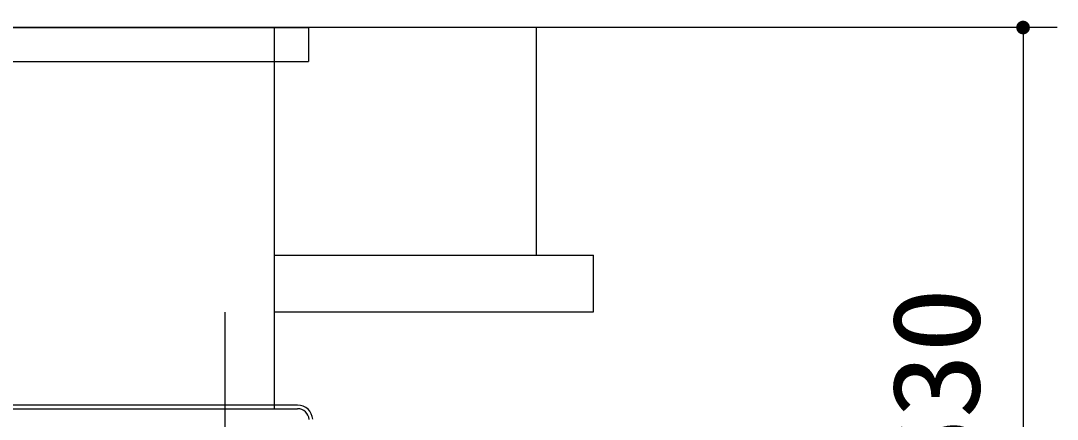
# Model space of a CAD drawing. Units: millimetres, scale not verified. Extents: x -8910 to 8910, y -6308 to 6308.
# Drawn here: x -3792 to -2882, y -1875 to -1524 of the extents above; entities that cross this region are included whole.
import ezdxf
from ezdxf.enums import TextEntityAlignment as Align

# ---------------------------------------------------------------- set-up
doc = ezdxf.new("R2010")
doc.units = ezdxf.units.MM
doc.header["$LTSCALE"] = 30
doc.linetypes.add('CHAIN2', pattern=[12, 9, -1, 1, -1])
for name, color, linetype, lineweight in [('0-0_機器', 2, 'Continuous', 25), ('0-1_製作', 5, 'Continuous', 25), ('0-5_空気管', 3, 'Continuous', 25)]:
    doc.layers.add(name, color=color, linetype=linetype, lineweight=lineweight)
doc.styles.add('ＭＳ ゴシック', font='')
doc.styles.get('ＭＳ ゴシック').set_extended_font_data('MS Gothic')

msp = doc.modelspace()

# ---------------------------------------------------------------- linework, layer by layer
at = {"layer": '0-0_機器'}
for p, q in [((-3289.35, -1530.41), (-7310.2, -1530.41)), ((-3339.24, -1730.41), (-3339.24, -1530.41)), ((-3569.24, -1730.41), (-3289.24, -1730.41)), ((-3289.24, -1780.41), (-3289.24, -1730.41)), ((-3569.24, -1780.41), (-3289.24, -1780.41))]:
    msp.add_line(p, q, dxfattribs=at)
at = {"layer": '0-1_製作', "color": 2}
msp.add_line((-2882.12, -1530.41), (-3289.35, -1530.41), dxfattribs=at)
at = {"layer": '0-1_製作'}
for points in [[(-2917.55, -1527.86), (-2912.12, -1530.41), (-2917.83, -1528.56)], [(-2917.19, -1527.2), (-2912.12, -1530.41), (-2917.55, -1527.86)], [(-2916.75, -1526.59), (-2912.12, -1530.41), (-2917.19, -1527.2)], [(-2916.23, -1526.04), (-2912.12, -1530.41), (-2916.75, -1526.59)], [(-2915.65, -1525.56), (-2912.12, -1530.41), (-2916.23, -1526.04)], [(-2915.01, -1525.15), (-2912.12, -1530.41), (-2915.65, -1525.56)], [(-2914.33, -1524.83), (-2912.12, -1530.41), (-2915.01, -1525.15)], [(-2914.33, -1524.83), (-2912.12, -1524.41), (-2912.12, -1530.41)], [(-2913.62, -1524.6), (-2912.12, -1524.41), (-2914.33, -1524.83)], [(-2912.88, -1524.46), (-2912.12, -1524.41), (-2913.62, -1524.6)], [(-2912.12, -1524.41), (-2906.12, -1530.41), (-2912.12, -1530.41)], [(-2911.75, -1524.42), (-2906.12, -1530.41), (-2912.12, -1524.41)], [(-2911, -1524.52), (-2906.12, -1530.41), (-2911.75, -1524.42)], [(-2910.27, -1524.71), (-2906.12, -1530.41), (-2911, -1524.52)], [(-2909.57, -1524.98), (-2906.12, -1530.41), (-2910.27, -1524.71)], [(-2908.91, -1525.35), (-2906.12, -1530.41), (-2909.57, -1524.98)], [(-2908.3, -1525.79), (-2906.12, -1530.41), (-2908.91, -1525.35)], [(-2908.3, -1525.79), (-2906.17, -1529.66), (-2906.12, -1530.41)], [(-2907.75, -1526.31), (-2906.17, -1529.66), (-2908.3, -1525.79)], [(-2907.75, -1526.31), (-2906.31, -1528.92), (-2906.17, -1529.66)], [(-2907.27, -1526.89), (-2906.31, -1528.92), (-2907.75, -1526.31)], [(-2907.27, -1526.89), (-2906.55, -1528.2), (-2906.31, -1528.92)], [(-2906.87, -1527.52), (-2906.55, -1528.2), (-2907.27, -1526.89)], [(-2918.11, -1530.04), (-2912.12, -1530.41), (-2918.12, -1530.41)], [(-2918.12, -1530.41), (-2915.95, -1535.04), (-2918.08, -1531.16)], [(-2918.12, -1530.41), (-2915.34, -1535.48), (-2915.95, -1535.04)], [(-2912.12, -1530.41), (-2915.34, -1535.48), (-2918.12, -1530.41)], [(-2918.02, -1529.29), (-2912.12, -1530.41), (-2918.11, -1530.04)], [(-2918.08, -1531.16), (-2916.5, -1534.52), (-2917.94, -1531.9)], [(-2918.08, -1531.16), (-2915.95, -1535.04), (-2916.5, -1534.52)], [(-2917.83, -1528.56), (-2912.12, -1530.41), (-2918.02, -1529.29)], [(-2917.94, -1531.9), (-2916.98, -1533.94), (-2917.7, -1532.62)], [(-2917.94, -1531.9), (-2916.5, -1534.52), (-2916.98, -1533.94)], [(-2917.7, -1532.62), (-2916.98, -1533.94), (-2917.38, -1533.3)], [(-2912.12, -1530.41), (-2914.68, -1535.84), (-2915.34, -1535.48)], [(-2912.12, -1530.41), (-2913.98, -1536.12), (-2914.68, -1535.84)], [(-2912.12, -1530.41), (-2913.25, -1536.31), (-2913.98, -1536.12)], [(-2912.12, -1530.41), (-2912.5, -1536.4), (-2913.25, -1536.31)], [(-2912.12, -1530.41), (-2912.12, -1536.41), (-2912.5, -1536.4)], [(-2912.12, -1530.41), (-2911.37, -1536.37), (-2912.12, -1536.41)], [(-2912.12, -1530.41), (-2910.63, -1536.22), (-2911.37, -1536.37)], [(-2912.12, -1530.41), (-2909.91, -1535.99), (-2910.63, -1536.22)], [(-2912.12, -1530.41), (-2909.23, -1535.67), (-2909.91, -1535.99)], [(-2906.12, -1530.41), (-2909.23, -1535.67), (-2912.12, -1530.41)], [(-2906.12, -1530.41), (-2908.6, -1535.27), (-2909.23, -1535.67)], [(-2906.12, -1530.41), (-2908.02, -1534.79), (-2908.6, -1535.27)], [(-2906.12, -1530.41), (-2907.5, -1534.24), (-2908.02, -1534.79)], [(-2906.12, -1530.41), (-2907.06, -1533.63), (-2907.5, -1534.24)], [(-2906.12, -1530.41), (-2906.69, -1532.97), (-2907.06, -1533.63)], [(-2906.12, -1530.41), (-2906.42, -1532.27), (-2906.69, -1532.97)], [(-2906.12, -1530.41), (-2906.23, -1531.54), (-2906.42, -1532.27)], [(-2906.12, -1530.41), (-2906.14, -1530.79), (-2906.23, -1531.54)]]:
    msp.add_solid(points, dxfattribs=at)
at = {"layer": '0-5_空気管'}
for p, q in [((-4199.24, -1530.41), (-3539.24, -1530.41)), ((-3569.24, -1530.41), (-3569.24, -1862.21)), ((-3539.24, -1530.41), (-3539.24, -1560.41)), ((-4199.24, -1560.41), (-3539.24, -1560.41)), ((-3548.73, -1862.21), (-4189.75, -1862.21)), ((-3569.24, -1862.21), (-3569.24, -1865.41)), ((-4189.75, -1865.41), (-3548.73, -1865.41))]:
    msp.add_line(p, q, dxfattribs=at)
at = {"layer": '0-5_空気管', "color": 2}
msp.add_line((-2912.12, -1530.41), (-2912.12, -2160.41), dxfattribs=at)
at = {"layer": '0-5_空気管', "linetype": 'CHAIN2'}
msp.add_line((-3612.54, -1780.7), (-3612.54, -2150.7), dxfattribs=at)
at = {"layer": '0-5_空気管'}
for radius in [13.2, 10]:
    msp.add_arc((-3548.73, -1875.41), radius, 3, 90, dxfattribs=at)

# ---------------------------------------------------------------- texts
at = {"layer": '0-5_空気管', "color": 4, "style": 'ＭＳ ゴシック', "width": 1.1}
msp.add_text('630', height=76.98, rotation=90, dxfattribs=at).set_placement((-2927.12, -1931.66), align=Align.BOTTOM_LEFT)

doc.saveas('drawing.dxf')
